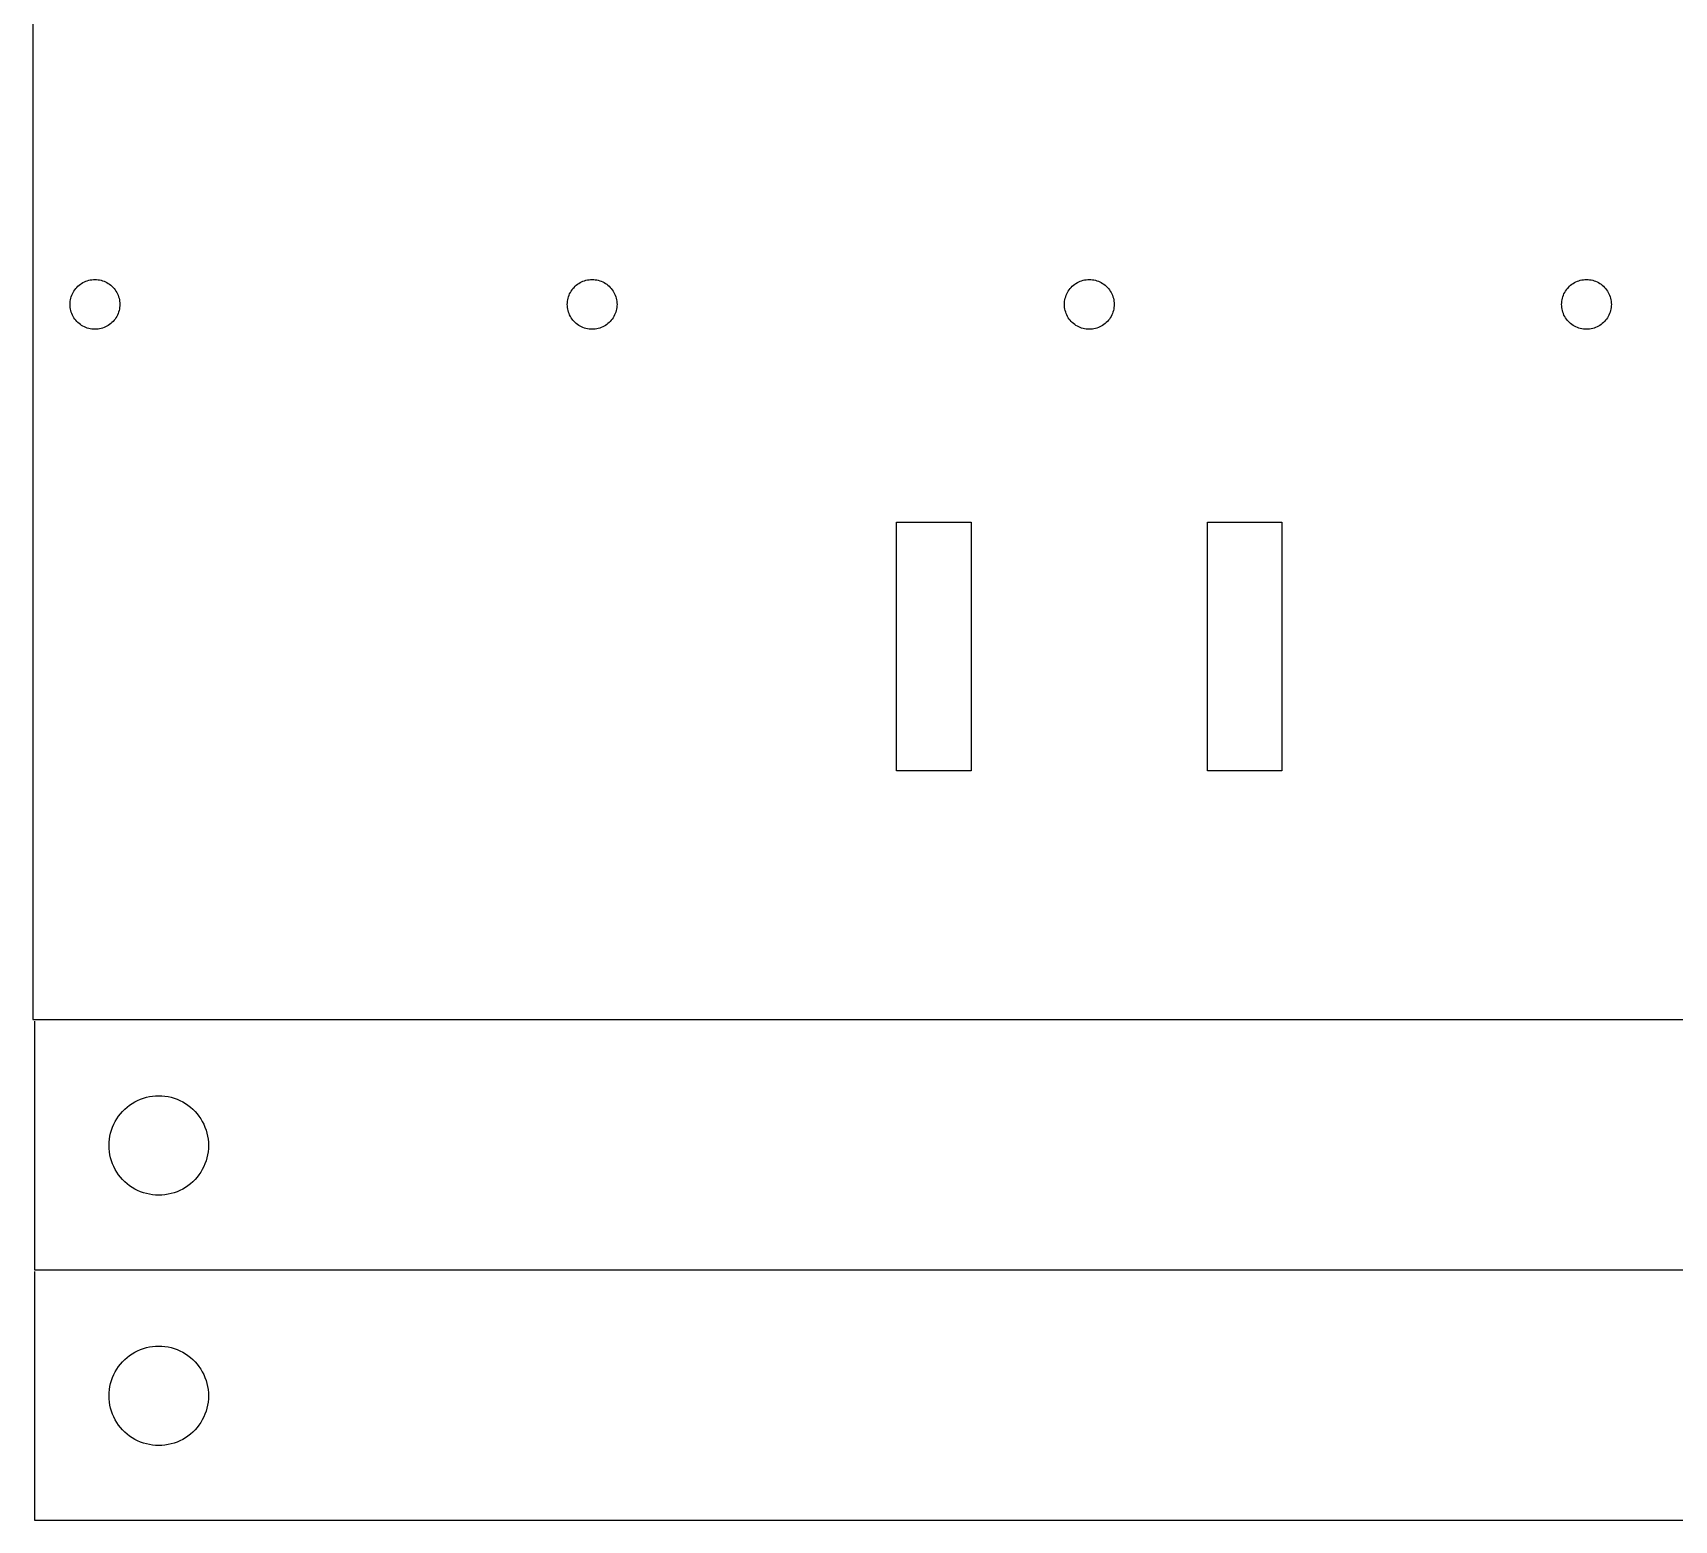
# Model space of a CAD drawing. Extents: x 2 to 1502, y 3 to 1555.
# Drawn here: x 2.1 to 376.5, y 236.2 to 575.2 of the extents above; entities that cross this region are included whole.
import ezdxf

# ---------------------------------------------------------------- set-up
doc = ezdxf.new("R2010")
doc.units = 0
doc.layers.get('0').update_dxf_attribs({"linetype": 'CONTINUOUS'})

msp = doc.modelspace()

# ---------------------------------------------------------------- linework, layer by layer
at = {"color": 7}
for points in [[(2.148611, 903.096983), (2.148611, 350.341136)], [(11.535274, 516.371516), (11.735396, 516.666266)], [(11.735396, 516.666266), (11.953661, 516.947516)], [(11.953661, 516.947516), (12.189221, 517.214816)], [(12.189221, 517.214816), (12.440936, 517.466516)], [(12.440936, 517.466516), (12.708244, 517.702091)], [(12.708244, 517.702091), (12.989441, 517.920341)], [(12.989441, 517.920341), (13.284244, 518.120441)], [(13.284244, 518.120441), (13.590671, 518.301866)], [(13.590671, 518.301866), (13.908154, 518.463416)], [(13.908154, 518.463416), (14.234989, 518.604866)], [(14.234989, 518.604866), (14.570044, 518.725616)], [(14.570044, 518.725616), (14.911901, 518.825141)], [(14.911901, 518.825141), (15.259429, 518.902841)], [(15.259429, 518.902841), (15.611209, 518.958341)], [(15.611209, 518.958341), (15.965824, 518.992091)], [(15.965824, 518.991791), (16.321849, 519.003041)], [(16.321849, 519.003191), (16.677881, 518.991941)], [(16.677881, 518.991791), (17.032496, 518.958041)], [(17.032496, 518.958341), (17.384276, 518.902841)], [(17.384276, 518.902841), (17.731804, 518.825141)], [(17.731804, 518.825141), (18.073661, 518.725616)], [(18.073661, 518.725616), (18.408716, 518.604866)], [(18.408716, 518.604866), (18.735551, 518.463416)], [(18.735551, 518.463416), (19.053034, 518.301866)], [(19.053034, 518.301866), (19.359461, 518.120441)], [(19.359461, 518.120441), (19.654264, 517.920341)], [(19.654264, 517.920341), (19.935461, 517.702091)], [(19.935461, 517.702091), (20.202769, 517.466516)], [(20.202769, 517.466516), (20.454484, 517.214816)], [(20.454484, 517.214816), (20.690044, 516.947516)], [(20.690044, 516.947516), (20.908309, 516.666266)], [(20.908309, 516.666266), (21.108439, 516.371516)], [(124.920855, 516.372266), (125.121262, 516.667016)], [(125.121262, 516.667016), (125.339535, 516.948266)], [(125.339535, 516.948266), (125.575087, 517.215566)], [(125.575087, 517.215566), (125.82681, 517.467266)], [(125.82681, 517.467266), (126.093832, 517.702841)], [(126.093832, 517.702841), (126.375315, 517.921091)], [(126.375315, 517.921091), (126.669832, 518.121191)], [(126.669832, 518.121191), (126.976537, 518.302616)], [(126.976537, 518.302616), (127.293735, 518.464166)], [(127.293735, 518.464166), (127.62057, 518.605616)], [(127.62057, 518.605616), (127.95591, 518.726366)], [(127.95591, 518.726366), (128.297767, 518.825891)], [(128.297767, 518.825891), (128.645295, 518.903591)], [(128.645295, 518.903591), (128.997075, 518.959091)], [(128.997075, 518.959091), (129.35169, 518.992841)], [(129.35169, 518.992541), (129.707722, 519.003791)], [(129.707722, 519.003941), (130.063755, 518.992691)], [(130.063755, 518.992541), (130.41837, 518.958791)], [(130.41837, 518.959091), (130.77015, 518.903591)], [(130.77015, 518.903591), (131.117677, 518.825891)], [(131.117677, 518.825891), (131.459535, 518.726366)], [(131.459535, 518.726366), (131.79459, 518.605616)], [(131.79459, 518.605616), (132.121425, 518.464166)], [(132.121425, 518.464166), (132.4389, 518.302616)], [(132.4389, 518.302616), (132.745327, 518.121191)], [(132.745327, 518.121191), (133.04013, 517.921091)], [(133.04013, 517.921091), (133.321327, 517.702841)], [(133.321327, 517.702841), (133.588635, 517.467266)], [(133.588635, 517.467266), (133.84035, 517.215566)], [(133.84035, 517.215566), (134.07591, 516.948266)], [(134.07591, 516.948266), (134.294175, 516.667016)], [(134.294175, 516.667016), (134.494305, 516.372266)], [(238.30683, 516.372641), (238.507012, 516.667391)], [(238.507012, 516.667391), (238.725307, 516.948641)], [(238.725307, 516.948641), (238.960807, 517.215941)], [(238.960807, 517.215941), (239.212695, 517.467641)], [(239.212695, 517.467641), (239.4798, 517.703216)], [(239.4798, 517.703216), (239.76123, 517.921466)], [(239.76123, 517.921466), (240.0558, 518.121566)], [(240.0558, 518.121566), (240.362355, 518.302991)], [(240.362355, 518.302991), (240.679702, 518.464541)], [(240.679702, 518.464541), (241.006567, 518.605991)], [(241.006567, 518.605991), (241.341652, 518.726741)], [(241.341652, 518.726741), (241.683652, 518.826266)], [(241.683652, 518.826266), (242.03124, 518.903966)], [(242.03124, 518.903966), (242.383012, 518.959466)], [(242.383012, 518.959466), (242.73756, 518.993216)], [(242.73756, 518.992916), (243.093577, 519.004316)], [(243.093577, 519.004316), (243.449557, 518.993066)], [(243.449557, 518.992916), (243.804097, 518.959166)], [(243.804097, 518.959466), (244.155877, 518.903966)], [(244.155877, 518.903966), (244.503465, 518.826266)], [(244.503465, 518.826266), (244.845465, 518.726741)], [(244.845465, 518.726741), (245.18055, 518.605991)], [(245.18055, 518.605991), (245.507415, 518.464541)], [(245.507415, 518.464541), (245.824762, 518.302991)], [(245.824762, 518.302991), (246.131302, 518.121566)], [(246.131302, 518.121566), (246.425902, 517.921466)], [(246.425902, 517.921466), (246.707302, 517.703216)], [(246.707302, 517.703216), (246.974437, 517.467641)], [(246.974437, 517.467641), (247.226295, 517.215941)], [(247.226295, 517.215941), (247.461825, 516.948641)], [(247.461825, 516.948641), (247.68012, 516.667391)], [(247.68012, 516.667391), (247.880272, 516.372641)], [(351.692468, 516.371891), (351.892883, 516.666641)], [(351.892883, 516.666641), (352.111148, 516.947891)], [(352.111148, 516.947891), (352.346707, 517.215191)], [(352.346707, 517.215191), (352.598423, 517.466891)], [(352.598423, 517.466891), (352.865445, 517.702466)], [(352.865445, 517.702466), (353.146928, 517.920716)], [(353.146927, 517.920716), (353.441445, 518.120816)], [(353.441445, 518.120816), (353.748157, 518.302241)], [(353.748157, 518.302241), (354.065355, 518.463791)], [(354.065355, 518.463791), (354.39219, 518.605241)], [(354.39219, 518.605241), (354.727522, 518.725991)], [(354.727522, 518.725991), (355.06938, 518.825516)], [(355.06938, 518.825516), (355.416907, 518.903216)], [(355.416907, 518.903216), (355.768687, 518.958716)], [(355.768687, 518.958716), (356.123302, 518.992466)], [(356.123302, 518.992166), (356.479335, 519.003416)], [(356.479335, 519.003566), (356.835367, 518.992316)], [(356.835367, 518.992166), (357.189982, 518.958416)], [(357.189982, 518.958716), (357.541762, 518.903216)], [(357.541762, 518.903216), (357.88929, 518.825516)], [(357.88929, 518.825516), (358.231147, 518.725991)], [(358.231147, 518.725991), (358.566202, 518.605241)], [(358.566202, 518.605241), (358.893037, 518.463791)], [(358.893037, 518.463791), (359.21052, 518.302241)], [(359.21052, 518.302241), (359.51694, 518.120816)], [(359.51694, 518.120816), (359.811742, 517.920716)], [(359.811742, 517.920716), (360.09294, 517.702466)], [(360.09294, 517.702466), (360.360247, 517.466891)], [(360.360247, 517.466891), (360.61197, 517.215191)], [(360.61197, 517.215191), (360.847522, 516.947891)], [(360.847522, 516.947891), (361.065795, 516.666641)], [(361.065795, 516.666641), (361.265917, 516.371891)], [(10.652576, 513.333836), (10.663901, 513.689861)], [(10.663916, 512.977811), (10.652591, 513.333836)], [(10.663901, 513.689861), (10.697351, 514.044491)], [(10.697366, 512.623211), (10.663916, 512.977811)], [(10.697351, 514.044491), (10.752926, 514.396316)], [(10.752911, 514.396316), (10.830574, 514.743791)], [(10.830574, 514.743791), (10.930076, 515.085716)], [(10.930076, 515.085716), (11.050826, 515.420741)], [(11.050826, 515.420741), (11.192276, 515.747591)], [(11.192276, 515.747591), (11.353856, 516.065066)], [(11.353856, 516.065066), (11.535274, 516.371516)], [(21.108439, 516.371516), (21.289856, 516.065066)], [(21.289856, 516.065066), (21.451429, 515.747591)], [(21.451429, 515.747591), (21.592879, 515.420741)], [(21.592879, 515.420741), (21.713636, 515.085716)], [(21.713636, 515.085716), (21.813131, 514.743791)], [(21.813131, 514.743791), (21.890801, 514.396316)], [(21.890801, 514.396316), (21.946376, 514.044491)], [(21.946354, 514.044491), (21.979804, 513.689861)], [(21.979819, 512.977811), (21.946369, 512.623211)], [(21.979804, 513.689861), (21.991129, 513.333836)], [(21.991144, 513.333836), (21.979819, 512.977811)], [(124.038457, 513.334586), (124.049482, 513.690611)], [(124.049512, 512.978561), (124.038487, 513.334586)], [(124.049482, 513.690611), (124.083232, 514.045241)], [(124.083262, 512.623961), (124.049512, 512.978561)], [(124.083217, 514.045241), (124.138792, 514.397066)], [(124.138777, 514.397066), (124.216447, 514.744541)], [(124.216447, 514.744541), (124.315942, 515.086466)], [(124.315942, 515.086466), (124.436415, 515.421491)], [(124.436415, 515.421491), (124.577865, 515.748341)], [(124.577865, 515.748341), (124.739722, 516.065816)], [(124.739722, 516.065816), (124.920855, 516.372266)], [(134.494305, 516.372266), (134.675722, 516.065816)], [(134.675722, 516.065816), (134.837295, 515.748341)], [(134.837295, 515.748341), (134.978745, 515.421491)], [(134.978745, 515.421491), (135.099502, 515.086466)], [(135.099502, 515.086466), (135.198997, 514.744541)], [(135.198997, 514.744541), (135.276667, 514.397066)], [(135.276667, 514.397066), (135.332242, 514.045241)], [(135.332227, 514.045241), (135.365677, 513.690611)], [(135.365685, 512.978561), (135.332235, 512.623961)], [(135.365677, 513.690611), (135.377002, 513.334586)], [(135.37701, 513.334586), (135.365685, 512.978561)], [(237.43545, 512.978936), (237.424275, 513.334961)], [(237.424283, 513.334961), (237.435458, 513.690986)], [(237.468975, 512.624336), (237.43545, 512.978936)], [(237.435458, 513.690986), (237.468983, 514.045616)], [(237.46896, 514.045616), (237.524685, 514.397441)], [(237.524693, 514.397441), (237.602363, 514.744916)], [(237.602363, 514.744916), (237.701775, 515.086841)], [(237.701775, 515.086841), (237.822383, 515.421866)], [(237.822382, 515.421866), (237.963832, 515.748716)], [(237.963832, 515.748716), (238.125525, 516.066191)], [(238.125525, 516.066191), (238.30683, 516.372641)], [(247.880272, 516.372641), (248.061607, 516.066191)], [(248.061607, 516.066191), (248.223292, 515.748716)], [(248.223292, 515.748716), (248.36472, 515.421866)], [(248.36472, 515.421866), (248.485357, 515.086841)], [(248.485357, 515.086841), (248.58474, 514.744916)], [(248.58474, 514.744916), (248.66244, 514.397441)], [(248.66244, 514.397441), (248.718165, 514.045616)], [(248.718142, 514.045616), (248.751667, 513.690986)], [(248.75169, 512.978936), (248.718165, 512.624336)], [(248.751667, 513.690986), (248.762842, 513.334961)], [(248.762865, 513.334961), (248.75169, 512.978936)], [(350.810078, 513.334211), (350.821103, 513.690236)], [(350.821133, 512.978186), (350.810108, 513.334211)], [(350.821103, 513.690236), (350.854853, 514.044866)], [(350.854883, 512.623586), (350.821133, 512.978186)], [(350.85483, 514.044866), (350.910405, 514.396691)], [(350.91039, 514.396691), (350.98806, 514.744166)], [(350.98806, 514.744166), (351.087555, 515.086091)], [(351.087555, 515.086091), (351.208028, 515.421116)], [(351.208028, 515.421116), (351.349478, 515.747966)], [(351.349478, 515.747966), (351.511335, 516.065441)], [(351.511335, 516.065441), (351.692468, 516.371891)], [(361.265917, 516.371891), (361.447335, 516.065441)], [(361.447335, 516.065441), (361.608907, 515.747966)], [(361.608907, 515.747966), (361.750357, 515.421116)], [(361.750357, 515.421116), (361.871115, 515.086091)], [(361.871115, 515.086091), (361.97061, 514.744166)], [(361.97061, 514.744166), (362.04828, 514.396691)], [(362.04828, 514.396691), (362.103855, 514.044866)], [(362.10384, 514.044866), (362.13729, 513.690236)], [(362.137305, 512.978186), (362.103855, 512.623586)], [(362.13729, 513.690236), (362.148615, 513.334211)], [(362.14863, 513.334211), (362.137305, 512.978186)], [(10.752926, 512.271386), (10.697351, 512.623211)], [(10.830589, 511.923911), (10.752926, 512.271386)], [(10.930091, 511.582061), (10.830589, 511.923911)], [(11.050841, 511.246961), (10.930091, 511.582061)], [(11.192291, 510.920111), (11.050841, 511.246961)], [(11.353871, 510.602636), (11.192291, 510.920111)], [(11.535289, 510.296261), (11.353871, 510.602636)], [(11.735411, 510.001436), (11.535289, 510.296261)], [(11.953676, 509.720261), (11.735411, 510.001436)], [(12.189236, 509.452961), (11.953676, 509.720261)], [(12.440951, 509.201186), (12.189236, 509.452961)], [(12.708259, 508.965686), (12.440951, 509.201186)], [(20.202784, 509.201186), (19.935476, 508.965686)], [(20.454499, 509.452961), (20.202784, 509.201186)], [(20.690059, 509.720261), (20.454499, 509.452961)], [(20.908324, 510.001436), (20.690059, 509.720261)], [(21.108454, 510.296261), (20.908324, 510.001436)], [(21.289871, 510.602636), (21.108454, 510.296261)], [(21.451444, 510.920111), (21.289871, 510.602636)], [(21.592894, 511.246961), (21.451444, 510.920111)], [(21.713651, 511.582061), (21.592894, 511.246961)], [(21.813146, 511.923911), (21.713651, 511.582061)], [(21.890816, 512.271386), (21.813146, 511.923911)], [(21.946369, 512.623211), (21.890794, 512.271386)], [(124.138822, 512.272136), (124.083247, 512.623961)], [(124.216492, 511.924661), (124.138822, 512.272136)], [(124.315987, 511.582811), (124.216492, 511.924661)], [(124.43646, 511.247711), (124.315987, 511.582811)], [(124.57791, 510.920861), (124.43646, 511.247711)], [(124.739767, 510.603386), (124.57791, 510.920861)], [(124.9209, 510.297011), (124.739767, 510.603386)], [(125.121307, 510.002186), (124.9209, 510.297011)], [(125.33958, 509.721011), (125.121307, 510.002186)], [(125.575132, 509.453711), (125.33958, 509.721011)], [(125.826855, 509.201936), (125.575132, 509.453711)], [(126.093877, 508.966436), (125.826855, 509.201936)], [(133.588642, 509.201936), (133.321335, 508.966436)], [(133.840357, 509.453711), (133.588642, 509.201936)], [(134.075917, 509.721011), (133.840357, 509.453711)], [(134.294182, 510.002186), (134.075917, 509.721011)], [(134.494312, 510.297011), (134.294182, 510.002186)], [(134.67573, 510.603386), (134.494312, 510.297011)], [(134.837302, 510.920861), (134.67573, 510.603386)], [(134.978752, 511.247711), (134.837302, 510.920861)], [(135.09951, 511.582811), (134.978752, 511.247711)], [(135.199005, 511.924661), (135.09951, 511.582811)], [(135.276675, 512.272136), (135.199005, 511.924661)], [(135.332235, 512.623961), (135.27666, 512.272136)], [(237.524708, 512.272511), (237.468983, 512.624336)], [(237.602378, 511.925036), (237.524708, 512.272511)], [(237.70179, 511.583186), (237.602378, 511.925036)], [(237.822398, 511.248086), (237.70179, 511.583186)], [(237.963848, 510.921236), (237.822398, 511.248086)], [(238.12554, 510.603761), (237.963848, 510.921236)], [(238.306845, 510.297386), (238.12554, 510.603761)], [(238.507028, 510.002561), (238.306845, 510.297386)], [(238.725323, 509.721386), (238.507028, 510.002561)], [(238.960823, 509.454086), (238.725323, 509.721386)], [(239.21271, 509.202311), (238.960823, 509.454086)], [(239.479815, 508.966811), (239.21271, 509.202311)], [(246.974452, 509.202311), (246.707317, 508.966811)], [(247.22631, 509.454086), (246.974452, 509.202311)], [(247.46184, 509.721386), (247.22631, 509.454086)], [(247.680135, 510.002561), (247.46184, 509.721386)], [(247.880287, 510.297386), (247.680135, 510.002561)], [(248.061622, 510.603761), (247.880287, 510.297386)], [(248.223307, 510.921236), (248.061622, 510.603761)], [(248.364735, 511.248086), (248.223307, 510.921236)], [(248.485372, 511.583186), (248.364735, 511.248086)], [(248.584755, 511.925036), (248.485372, 511.583186)], [(248.662455, 512.272511), (248.584755, 511.925036)], [(248.718157, 512.624336), (248.662432, 512.272511)], [(350.910443, 512.271761), (350.854868, 512.623586)], [(350.988113, 511.924286), (350.910443, 512.271761)], [(351.087608, 511.582436), (350.988113, 511.924286)], [(351.20808, 511.247336), (351.087608, 511.582436)], [(351.34953, 510.920486), (351.20808, 511.247336)], [(351.511388, 510.603011), (351.34953, 510.920486)], [(351.69252, 510.296636), (351.511388, 510.603011)], [(351.892935, 510.001811), (351.69252, 510.296636)], [(352.1112, 509.720636), (351.892935, 510.001811)], [(352.34676, 509.453336), (352.1112, 509.720636)], [(352.598475, 509.201561), (352.34676, 509.453336)], [(352.865498, 508.966061), (352.598475, 509.201561)], [(360.360262, 509.201561), (360.092955, 508.966061)], [(360.611985, 509.453336), (360.360262, 509.201561)], [(360.847537, 509.720636), (360.611985, 509.453336)], [(361.06581, 510.001811), (360.847537, 509.720636)], [(361.265932, 510.296636), (361.06581, 510.001811)], [(361.44735, 510.603011), (361.265932, 510.296636)], [(361.608922, 510.920486), (361.44735, 510.603011)], [(361.750372, 511.247336), (361.608922, 510.920486)], [(361.87113, 511.582436), (361.750372, 511.247336)], [(361.970625, 511.924286), (361.87113, 511.582436)], [(362.048295, 512.271761), (361.970625, 511.924286)], [(362.103855, 512.623586), (362.04828, 512.271761)], [(12.989456, 508.747361), (12.708259, 508.965686)], [(13.284259, 508.547261), (12.989456, 508.747361)], [(13.590686, 508.365836), (13.284259, 508.547261)], [(13.908169, 508.204286), (13.590686, 508.365836)], [(14.235004, 508.062836), (13.908169, 508.204286)], [(14.570059, 507.942086), (14.235004, 508.062836)], [(14.911916, 507.842561), (14.570059, 507.942086)], [(15.259444, 507.764861), (14.911916, 507.842561)], [(15.611224, 507.709361), (15.259444, 507.764861)], [(15.965839, 507.675911), (15.611224, 507.709661)], [(16.321864, 507.664286), (15.965839, 507.675536)], [(16.677896, 507.675611), (16.321864, 507.664361)], [(17.032511, 507.709361), (16.677896, 507.675611)], [(17.384291, 507.764861), (17.032511, 507.709361)], [(17.731819, 507.842561), (17.384291, 507.764861)], [(18.073676, 507.942086), (17.731819, 507.842561)], [(18.408731, 508.062836), (18.073676, 507.942086)], [(18.735566, 508.204286), (18.408731, 508.062836)], [(19.053049, 508.365836), (18.735566, 508.204286)], [(19.359476, 508.547261), (19.053049, 508.365836)], [(19.654279, 508.747361), (19.359476, 508.547261)], [(19.935476, 508.965686), (19.654279, 508.747361)], [(126.37536, 508.748111), (126.093877, 508.966436)], [(126.669877, 508.548011), (126.37536, 508.748111)], [(126.976582, 508.366586), (126.669877, 508.548011)], [(127.29378, 508.205036), (126.976582, 508.366586)], [(127.620615, 508.063586), (127.29378, 508.205036)], [(127.955955, 507.942836), (127.620615, 508.063586)], [(128.297812, 507.843311), (127.955955, 507.942836)], [(128.64534, 507.765611), (128.297812, 507.843311)], [(128.99712, 507.710111), (128.64534, 507.765611)], [(129.351735, 507.676661), (128.99712, 507.710411)], [(129.70773, 507.665036), (129.351697, 507.676286)], [(130.063762, 507.676361), (129.70773, 507.665111)], [(130.418377, 507.710111), (130.063762, 507.676361)], [(130.770157, 507.765611), (130.418377, 507.710111)], [(131.117685, 507.843311), (130.770157, 507.765611)], [(131.459542, 507.942836), (131.117685, 507.843311)], [(131.794597, 508.063586), (131.459542, 507.942836)], [(132.121432, 508.205036), (131.794597, 508.063586)], [(132.438907, 508.366586), (132.121432, 508.205036)], [(132.745335, 508.548011), (132.438907, 508.366586)], [(133.040137, 508.748111), (132.745335, 508.548011)], [(133.321335, 508.966436), (133.040137, 508.748111)], [(239.761245, 508.748486), (239.479815, 508.966811)], [(240.055815, 508.548386), (239.761245, 508.748486)], [(240.36237, 508.366961), (240.055815, 508.548386)], [(240.679717, 508.205411), (240.36237, 508.366961)], [(241.006582, 508.063961), (240.679717, 508.205411)], [(241.341667, 507.943211), (241.006582, 508.063961)], [(241.683667, 507.843686), (241.341667, 507.943211)], [(242.031255, 507.765986), (241.683667, 507.843686)], [(242.383027, 507.710486), (242.031255, 507.765986)], [(242.737575, 507.677036), (242.383027, 507.710786)], [(243.093592, 507.665411), (242.737575, 507.676661)], [(243.449572, 507.676736), (243.093592, 507.665486)], [(243.804112, 507.710486), (243.449572, 507.676736)], [(244.155892, 507.765986), (243.804112, 507.710486)], [(244.50348, 507.843686), (244.155892, 507.765986)], [(244.84548, 507.943211), (244.50348, 507.843686)], [(245.180565, 508.063961), (244.84548, 507.943211)], [(245.50743, 508.205411), (245.180565, 508.063961)], [(245.824777, 508.366961), (245.50743, 508.205411)], [(246.131317, 508.548386), (245.824777, 508.366961)], [(246.425917, 508.748486), (246.131317, 508.548386)], [(246.707317, 508.966811), (246.425917, 508.748486)], [(353.14698, 508.747736), (352.865498, 508.966061)], [(353.441497, 508.547636), (353.14698, 508.747736)], [(353.74821, 508.366211), (353.441497, 508.547636)], [(354.065407, 508.204661), (353.74821, 508.366211)], [(354.392242, 508.063211), (354.065407, 508.204661)], [(354.727575, 507.942461), (354.392242, 508.063211)], [(355.069432, 507.842936), (354.727575, 507.942461)], [(355.41696, 507.765236), (355.069432, 507.842936)], [(355.76874, 507.709736), (355.41696, 507.765236)], [(356.123355, 507.676286), (355.76874, 507.710036)], [(356.47935, 507.664661), (356.123317, 507.675911)], [(356.835382, 507.675986), (356.47935, 507.664736)], [(357.189997, 507.709736), (356.835382, 507.675986)], [(357.541777, 507.765236), (357.189997, 507.709736)], [(357.889305, 507.842936), (357.541777, 507.765236)], [(358.231162, 507.942461), (357.889305, 507.842936)], [(358.566217, 508.063211), (358.231162, 507.942461)], [(358.893052, 508.204661), (358.566217, 508.063211)], [(359.210535, 508.366211), (358.893052, 508.204661)], [(359.516955, 508.547636), (359.210535, 508.366211)], [(359.811757, 508.747736), (359.516955, 508.547636)], [(360.092955, 508.966061), (359.811757, 508.747736)], [(199.156485, 463.726886), (216.164355, 463.726886)], [(199.156485, 407.034011), (199.156485, 463.726886)], [(216.164355, 463.726886), (216.164355, 407.034011)], [(270.02262, 463.726886), (287.030505, 463.726886)], [(270.02262, 407.034011), (270.02262, 463.726886)], [(287.030505, 463.726886), (287.030505, 407.034011)], [(216.164355, 407.034011), (199.156485, 407.034011)], [(287.030505, 407.034011), (270.02262, 407.034011)], [(2.148611, 350.341136), (484.038368, 350.341136)], [(2.523611, 349.966136), (2.523611, 293.273186)], [(22.604186, 329.381411), (23.108786, 329.885111)], [(23.108786, 329.885111), (23.641736, 330.356186)], [(23.641736, 330.356186), (24.205811, 330.792686)], [(24.205811, 330.792686), (24.795386, 331.193111)], [(24.795386, 331.193111), (25.407686, 331.555736)], [(25.407686, 331.555736), (26.042636, 331.879061)], [(26.042636, 331.879061), (26.697461, 332.161961)], [(26.697461, 332.161961), (27.366461, 332.403236)], [(27.366461, 332.403236), (28.049561, 332.601986)], [(28.049561, 332.601986), (28.744061, 332.757386)], [(28.744061, 332.757386), (29.449886, 332.868761)], [(29.449886, 332.869061), (30.158561, 332.935811)], [(30.158561, 332.936036), (30.870086, 332.958536)], [(30.870086, 332.958536), (31.581536, 332.936036)], [(31.581536, 332.935811), (32.290211, 332.869061)], [(32.290211, 332.868761), (32.996036, 332.757386)], [(32.996036, 332.757386), (33.690536, 332.601986)], [(33.690536, 332.601986), (34.373636, 332.403236)], [(34.373636, 332.403236), (35.045486, 332.161961)], [(35.045486, 332.161961), (35.697461, 331.879061)], [(35.697461, 331.879061), (36.332411, 331.555736)], [(36.332411, 331.555736), (36.944711, 331.193111)], [(36.944711, 331.193111), (37.534286, 330.792686)], [(37.534286, 330.792686), (38.098361, 330.356186)], [(38.098361, 330.356186), (38.631311, 329.885111)], [(38.631311, 329.885111), (39.135911, 329.381411)], [(20.087036, 325.123436), (20.328011, 325.793636)], [(20.328011, 325.793636), (20.611436, 326.447336)], [(20.611436, 326.447336), (20.934611, 327.081986)], [(20.934611, 327.081986), (21.297461, 327.695111)], [(21.297461, 327.695111), (21.697136, 328.284311)], [(21.697136, 328.284311), (22.133636, 328.847111)], [(22.133636, 328.847111), (22.604186, 329.381411)], [(39.135911, 329.381411), (39.606461, 328.847111)], [(39.606461, 328.847111), (40.042961, 328.284311)], [(40.042961, 328.284311), (40.442636, 327.695111)], [(40.442636, 327.695111), (40.805486, 327.081986)], [(40.805486, 327.081986), (41.128661, 326.447336)], [(41.128661, 326.447336), (41.412086, 325.793636)], [(41.412086, 325.793636), (41.653061, 325.123436)], [(19.531436, 321.619661), (19.553936, 322.331561)], [(19.554161, 322.331561), (19.622411, 323.040761)], [(19.622186, 323.040761), (19.732736, 323.744261)], [(19.732736, 323.744261), (19.888661, 324.439436)], [(19.888661, 324.439436), (20.087036, 325.123436)], [(41.653061, 325.123436), (41.851436, 324.439436)], [(41.851436, 324.439436), (42.007361, 323.744261)], [(42.007361, 323.744261), (42.117911, 323.040761)], [(42.117911, 323.040761), (42.186161, 322.331561)], [(42.186161, 322.331561), (42.208661, 321.619661)], [(19.554161, 320.907686), (19.531661, 321.619661)], [(19.622411, 320.198561), (19.554161, 320.907686)], [(19.732961, 319.495061), (19.622411, 320.198561)], [(19.888886, 318.799886), (19.732961, 319.495061)], [(20.087261, 318.115886), (19.888886, 318.799886)], [(41.851661, 318.799886), (41.653286, 318.115886)], [(42.007586, 319.495061), (41.851661, 318.799886)], [(42.118136, 320.198561), (42.007586, 319.495061)], [(42.186161, 320.907686), (42.117911, 320.198561)], [(42.208886, 321.619661), (42.186386, 320.907686)], [(20.328236, 317.445686), (20.087261, 318.115886)], [(20.611661, 316.791911), (20.328236, 317.445686)], [(20.934836, 316.157261), (20.611661, 316.791911)], [(21.297686, 315.544136), (20.934836, 316.157261)], [(21.697361, 314.955011), (21.297686, 315.544136)], [(22.133861, 314.392211), (21.697361, 314.955011)], [(40.043186, 314.955011), (39.606686, 314.392211)], [(40.442861, 315.544136), (40.043186, 314.955011)], [(40.805711, 316.157261), (40.442861, 315.544136)], [(41.128886, 316.791911), (40.805711, 316.157261)], [(41.412311, 317.445686), (41.128886, 316.791911)], [(41.653286, 318.115886), (41.412311, 317.445686)], [(22.604411, 313.857911), (22.133861, 314.392211)], [(23.109011, 313.354211), (22.604411, 313.857911)], [(23.641961, 312.883136), (23.109011, 313.354211)], [(24.206036, 312.446561), (23.641961, 312.883136)], [(24.795611, 312.046211), (24.206036, 312.446561)], [(25.407911, 311.683586), (24.795611, 312.046211)], [(26.042861, 311.360261), (25.407911, 311.683586)], [(26.697686, 311.077286), (26.042861, 311.360261)], [(27.366686, 310.836086), (26.697686, 311.077286)], [(28.049786, 310.637261), (27.366686, 310.836086)], [(34.373861, 310.836086), (33.690761, 310.637261)], [(35.045711, 311.077286), (34.373861, 310.836086)], [(35.697686, 311.360261), (35.045711, 311.077286)], [(36.332636, 311.683586), (35.697686, 311.360261)], [(36.944936, 312.046211), (36.332636, 311.683586)], [(37.534511, 312.446561), (36.944936, 312.046211)], [(38.098586, 312.883136), (37.534511, 312.446561)], [(38.631536, 313.354211), (38.098586, 312.883136)], [(39.136136, 313.857911), (38.631536, 313.354211)], [(39.606686, 314.392211), (39.136136, 313.857911)], [(28.744286, 310.481936), (28.049786, 310.637261)], [(29.450111, 310.370561), (28.744286, 310.481936)], [(30.158786, 310.303436), (29.450111, 310.370186)], [(30.870311, 310.280711), (30.158786, 310.303211)], [(31.581761, 310.303211), (30.870311, 310.280711)], [(32.290436, 310.370186), (31.581761, 310.303436)], [(32.996261, 310.481936), (32.290436, 310.370561)], [(33.690761, 310.637261), (32.996261, 310.481936)], [(2.523603, 293.273186), (782.051175, 293.273186)], [(2.523611, 292.898186), (2.523611, 236.205236)], [(23.108786, 272.817161), (23.641736, 273.288236)], [(23.641736, 273.288236), (24.205811, 273.724736)], [(24.205811, 273.724736), (24.795386, 274.125161)], [(24.795386, 274.125161), (25.407686, 274.487786)], [(25.407686, 274.487786), (26.042636, 274.811111)], [(26.042636, 274.811111), (26.697461, 275.094011)], [(26.697461, 275.094011), (27.366461, 275.335286)], [(27.366461, 275.335286), (28.049561, 275.534036)], [(28.049561, 275.534036), (28.744061, 275.689436)], [(28.744061, 275.689436), (29.449886, 275.800811)], [(29.449886, 275.801111), (30.158561, 275.867861)], [(30.158561, 275.868086), (30.870086, 275.890586)], [(30.870086, 275.890586), (31.581536, 275.868086)], [(31.581536, 275.867861), (32.290211, 275.801111)], [(32.290211, 275.800811), (32.996036, 275.689436)], [(32.996036, 275.689436), (33.690536, 275.534036)], [(33.690536, 275.534036), (34.373636, 275.335286)], [(34.373636, 275.335286), (35.045486, 275.094011)], [(35.045486, 275.094011), (35.697461, 274.811111)], [(35.697461, 274.811111), (36.332411, 274.487786)], [(36.332411, 274.487786), (36.944711, 274.125161)], [(36.944711, 274.125161), (37.534286, 273.724736)], [(37.534286, 273.724736), (38.098361, 273.288236)], [(38.098361, 273.288236), (38.631311, 272.817161)], [(20.611436, 269.379386), (20.934611, 270.014036)], [(20.934611, 270.014036), (21.297461, 270.627161)], [(21.297461, 270.627161), (21.697136, 271.216361)], [(21.697136, 271.216361), (22.133636, 271.779161)], [(22.133636, 271.779161), (22.604186, 272.313461)], [(22.604186, 272.313461), (23.108786, 272.817161)], [(38.631311, 272.817161), (39.135911, 272.313461)], [(39.135911, 272.313461), (39.606461, 271.779161)], [(39.606461, 271.779161), (40.042961, 271.216361)], [(40.042961, 271.216361), (40.442636, 270.627161)], [(40.442636, 270.627161), (40.805486, 270.014036)], [(40.805486, 270.014036), (41.128661, 269.379386)], [(19.554161, 265.263611), (19.622411, 265.972811)], [(19.622186, 265.972811), (19.732736, 266.676311)], [(19.732736, 266.676311), (19.888661, 267.371486)], [(19.888661, 267.371486), (20.087036, 268.055486)], [(20.087036, 268.055486), (20.328011, 268.725686)], [(20.328011, 268.725686), (20.611436, 269.379386)], [(41.128661, 269.379386), (41.412086, 268.725686)], [(41.412086, 268.725686), (41.653061, 268.055486)], [(41.653061, 268.055486), (41.851436, 267.371486)], [(41.851436, 267.371486), (42.007361, 266.676311)], [(42.007361, 266.676311), (42.117911, 265.972811)], [(42.117911, 265.972811), (42.186161, 265.263611)], [(19.531436, 264.551711), (19.553936, 265.263611)], [(19.554161, 263.839736), (19.531661, 264.551711)], [(19.622411, 263.130611), (19.554161, 263.839736)], [(19.732961, 262.427111), (19.622411, 263.130611)], [(19.888886, 261.731936), (19.732961, 262.427111)], [(42.007586, 262.427111), (41.851661, 261.731936)], [(42.118136, 263.130611), (42.007586, 262.427111)], [(42.186161, 263.839736), (42.117911, 263.130611)], [(42.186161, 265.263611), (42.208661, 264.551711)], [(42.208886, 264.551711), (42.186386, 263.839736)], [(20.087261, 261.047936), (19.888886, 261.731936)], [(20.328236, 260.377736), (20.087261, 261.047936)], [(20.611661, 259.723961), (20.328236, 260.377736)], [(20.934836, 259.089311), (20.611661, 259.723961)], [(21.297686, 258.476186), (20.934836, 259.089311)], [(21.697361, 257.887061), (21.297686, 258.476186)], [(40.442861, 258.476186), (40.043186, 257.887061)], [(40.805711, 259.089311), (40.442861, 258.476186)], [(41.128886, 259.723961), (40.805711, 259.089311)], [(41.412311, 260.377736), (41.128886, 259.723961)], [(41.653286, 261.047936), (41.412311, 260.377736)], [(41.851661, 261.731936), (41.653286, 261.047936)], [(22.133861, 257.324261), (21.697361, 257.887061)], [(22.604411, 256.789961), (22.133861, 257.324261)], [(23.109011, 256.286261), (22.604411, 256.789961)], [(23.641961, 255.815186), (23.109011, 256.286261)], [(24.206036, 255.378611), (23.641961, 255.815186)], [(24.795611, 254.978261), (24.206036, 255.378611)], [(25.407911, 254.615636), (24.795611, 254.978261)], [(26.042861, 254.292311), (25.407911, 254.615636)], [(36.332636, 254.615636), (35.697686, 254.292311)], [(36.944936, 254.978261), (36.332636, 254.615636)], [(37.534511, 255.378611), (36.944936, 254.978261)], [(38.098586, 255.815186), (37.534511, 255.378611)], [(38.631536, 256.286261), (38.098586, 255.815186)], [(39.136136, 256.789961), (38.631536, 256.286261)], [(39.606686, 257.324261), (39.136136, 256.789961)], [(40.043186, 257.887061), (39.606686, 257.324261)], [(26.697686, 254.009336), (26.042861, 254.292311)], [(27.366686, 253.768136), (26.697686, 254.009336)], [(28.049786, 253.569311), (27.366686, 253.768136)], [(28.744286, 253.413986), (28.049786, 253.569311)], [(29.450111, 253.302611), (28.744286, 253.413986)], [(30.158786, 253.235486), (29.450111, 253.302236)], [(30.870311, 253.212761), (30.158786, 253.235261)], [(31.581761, 253.235261), (30.870311, 253.212761)], [(32.290436, 253.302236), (31.581761, 253.235486)], [(32.996261, 253.413986), (32.290436, 253.302611)], [(33.690761, 253.569311), (32.996261, 253.413986)], [(34.373861, 253.768136), (33.690761, 253.569311)], [(35.045711, 254.009336), (34.373861, 253.768136)], [(35.697686, 254.292311), (35.045711, 254.009336)], [(2.523603, 236.205236), (782.051175, 236.205236)]]:
    msp.add_lwpolyline(points, dxfattribs=at)

doc.saveas('drawing.dxf')
